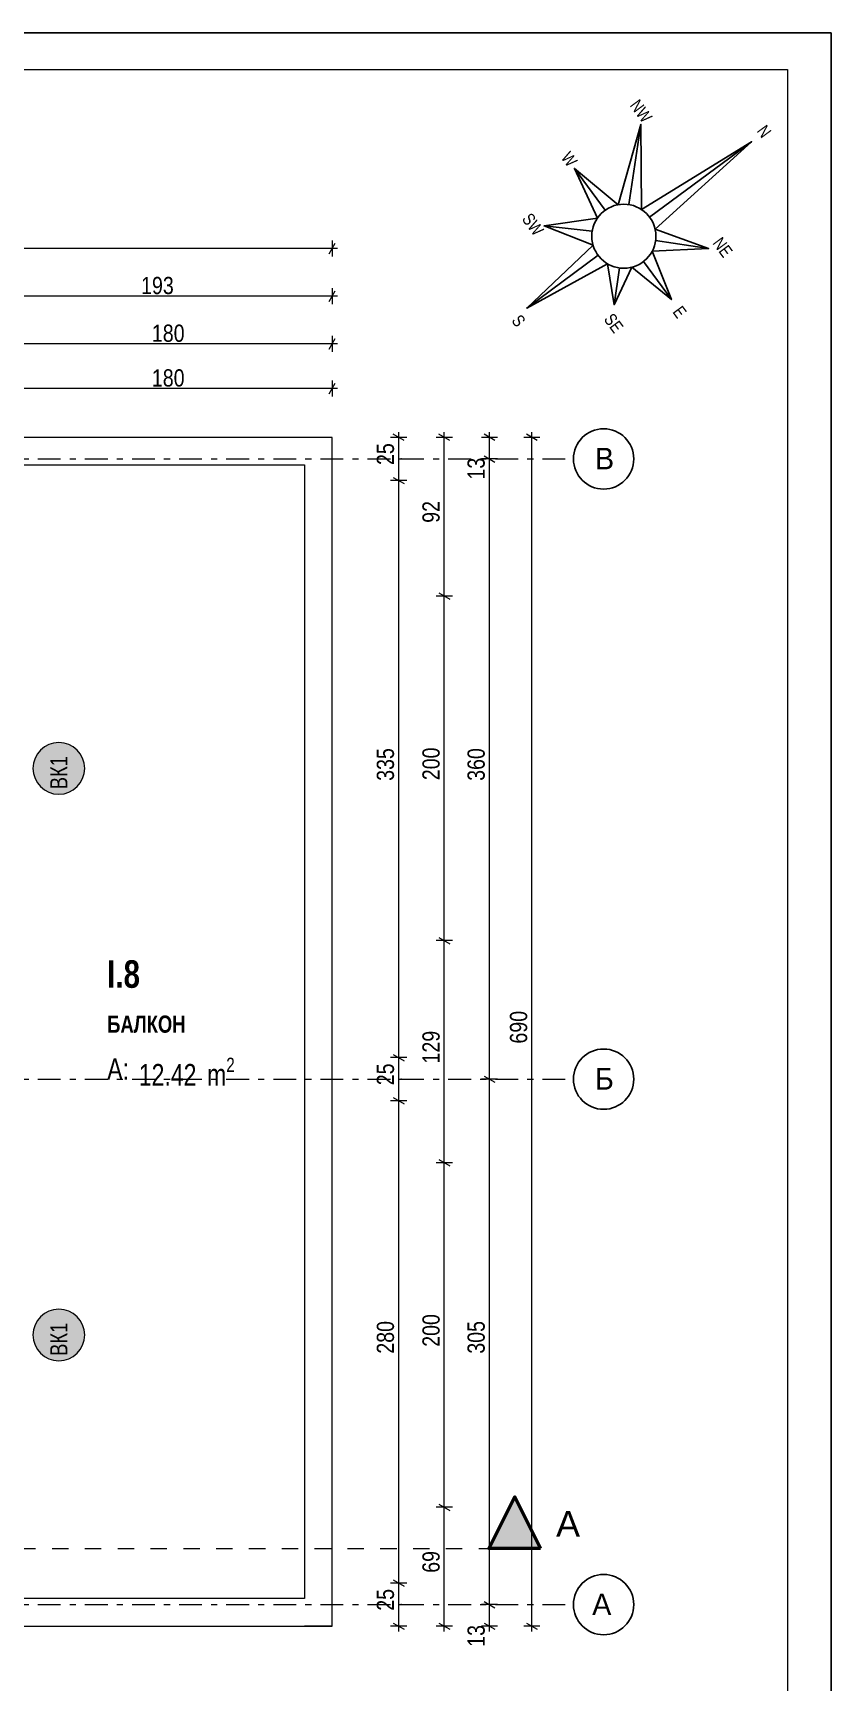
# Model space of a CAD drawing. Extents: x -1929 to 256751, y -18317 to 36108.
# Drawn here: x 71976 to 76608, y 7504 to 17075 of the extents above; entities that cross this region are included whole.
import ezdxf

# ---------------------------------------------------------------- set-up
doc = ezdxf.new("R2010")
doc.units = 0
doc.header["$LTSCALE"] = 5
doc.header["$MEASUREMENT"] = 0
doc.linetypes.add('- Двойно прекъснати линии', pattern=[1093.611073, 529.166651, -211.666656, 141.111112, -211.666656])
doc.linetypes.add('- Прекъснати линия', pattern=[423.333333, 211.666667, -211.666667])
for name, color, linetype in [('1 _ Плочи - Основни.Structural - Bearing', 7, 'Continuous'), ('4 _ - Фрагмент - Чертежи.2D Elements', 7, 'Continuous'), ('6 _ - Конструктивни оси.Dimensioning', 7, 'Continuous'), ('7 _ - Основни елементи.2D Elements', 7, 'Continuous'), ('Marker - Section', 7, 'Continuous'), ('Model Unit - Zone', 7, 'Continuous'), ('Structural - Bearing', 7, 'Continuous')]:
    doc.layers.add(name, color=color, linetype=linetype)
doc.layers.add('6 _ - Размери - Основни.Dimensioning', color=7, linetype='Continuous', true_color=0x7a7a7a)
doc.styles.add('GENERATED_STYLE_3', font='GOTHIC.TTF')
doc.styles.add('GENERATED_STYLE_4', font='arial.ttf')
doc.styles.add('GENERATED_STYLE_5', font='arialbd.ttf')
doc.styles.add('GENERATED_STYLE_6', font='Cambria Math.ttf')

msp = doc.modelspace()

# ---------------------------------------------------------------- hatches: boundary and pattern name
at = {"layer": 'Marker - Section', "linetype": 'Continuous', "lineweight": 50}
msp.add_hatch(color=256, dxfattribs=at).paths.add_polyline_path([(74921.8, 8278.1), (74771.8, 8578.1), (74621.8, 8278.1)])
at = {"layer": 'Structural - Bearing', "linetype": 'Continuous', "lineweight": 0, "true_color": 0xdedede}
for points in [[(72125.9, 12657, 1), (72125.9, 12957, 1)], [(72125.9, 9368.1, 1), (72125.9, 9668.1, 1)]]:
    msp.add_hatch(color=254, dxfattribs=at).paths.add_polyline_path(points)

# ---------------------------------------------------------------- linework, layer by layer
at = {"layer": '1 _ Плочи - Основни.Structural - Bearing', "linetype": 'Continuous', "lineweight": 20, "ltscale": 0.01, "flags": 128}
msp.add_lwpolyline([(71912.3, 7828.1), (73712.3, 7828.1), (73712.3, 14728.1), (71912.3, 14728.1), (59912.3, 14728.1), (59912.3, 7828.1)], close=True, dxfattribs=at)
at = {"layer": '4 _ - Фрагмент - Чертежи.2D Elements', "linetype": 'Continuous', "lineweight": 25, "ltscale": 0.01}
for points in [[(55608, 2225.4), (76608, 2225.4), (76608, 17075.4)], [(76608, 17075.4), (55608, 17075.4)], [(75435.4, 16079.1), (75505, 16544.8)], [(75555, 16006.1), (76146.9, 16444.1)], [(75297.7, 16047), (75118.7, 16288.9)], [(75222, 15925.4), (74943, 15955.6)], [(75589.8, 15870.4), (75897.6, 15824.4)], [(75256, 15784.9), (74841.7, 15478.4)], [(75380.4, 15711.3), (75348.5, 15498.1)], [(75518.8, 15748.1), (75681.5, 15528.2)]]:
    msp.add_lwpolyline(points, dxfattribs=at)
msp.add_lwpolyline([(75507, 16051.4), (76146.9, 16444.1), (75587, 15936.2), (75897.6, 15824.4), (75569.8, 15808.5), (75681.5, 15528.2), (75451.6, 15715.4), (75348.5, 15498.1), (75310.9, 15735.4), (74841.7, 15478.4), (75226.9, 15843.8), (74943, 15955.6), (75252, 16000.5), (75118.7, 16288.9), (75372.1, 16078.5), (75505, 16544.8)], close=True, dxfattribs=at)
msp.add_circle((75405.5, 15895.5), 186, dxfattribs=at)
at = {"layer": '6 _ - Конструктивни оси.Dimensioning', "linetype": '- Двойно прекъснати линии', "lineweight": 13, "ltscale": 0.05}
for p, q in [((59427.6, 14603.1), (74113, 14603.1)), ((74113, 14603.1), (75113, 14603.1)), ((59427.6, 11003.1), (74113, 11003.1)), ((74113, 11003.1), (75113, 11003.1)), ((59427.6, 7953.1), (74113, 7953.1)), ((74113, 7953.1), (75113, 7953.1))]:
    msp.add_line(p, q, dxfattribs=at)
at = {"layer": '6 _ - Конструктивни оси.Dimensioning', "linetype": 'Continuous', "lineweight": 25, "ltscale": 0.01}
for centre in [(75288, 14603.1), (75288, 11003.1), (75288, 7953.1)]:
    msp.add_circle(centre, 175, dxfattribs=at)
at = {"layer": '6 _ - Конструктивни оси.Dimensioning', "linetype": '- Двойно прекъснати линии', "lineweight": 13, "ltscale": 0.01}
for p in [(74113, 14603.1), (74113, 14603.1), (74113, 11003.1), (74113, 11003.1), (74113, 7953.1), (74113, 7953.1)]:
    msp.add_point(p, dxfattribs=at)
at = {"layer": '6 _ - Размери - Основни.Dimensioning', "linetype": 'Continuous', "lineweight": 20, "ltscale": 0.01}
for p, q in [((73712.3, 15824.6), (59912.3, 15824.6)), ((73694.3, 15793.4), (73730.3, 15855.9)), ((73712.3, 15871.5), (73712.3, 15777.8)), ((73742.9, 15824.6), (73712.3, 15824.6)), ((73712.3, 15547.9), (71787, 15547.9)), ((73694.3, 15516.7), (73730.3, 15579.2)), ((73712.3, 15594.8), (73712.3, 15501)), ((73742.9, 15547.9), (73712.3, 15547.9)), ((73712.3, 15318.1), (73712.3, 15224.3)), ((73712.3, 15271.2), (71912.3, 15271.2)), ((73694.3, 15239.9), (73730.3, 15302.4)), ((73742.9, 15271.2), (73712.3, 15271.2)), ((73694.3, 14980.5), (73730.3, 15043)), ((73712.3, 15058.6), (73712.3, 14964.9)), ((73712.3, 15011.8), (71912.3, 15011.8)), ((73742.9, 15011.8), (73712.3, 15011.8)), ((74129.7, 14710.1), (74067.2, 14746.2)), ((74098.5, 14728.1), (74098.5, 14758.7)), ((74394.7, 14710.1), (74332.2, 14746.2)), ((74363.4, 14728.1), (74363.4, 14758.7)), ((74656.5, 14710.1), (74594, 14746.2)), ((74625.3, 14728.1), (74625.3, 14758.7)), ((74902.8, 14710.1), (74840.3, 14746.2)), ((74871.6, 14728.1), (74871.6, 14758.7)), ((74145.4, 14728.1), (74051.6, 14728.1)), ((74098.5, 14478.1), (74098.5, 14728.1)), ((74410.3, 14728.1), (74316.6, 14728.1)), ((74363.4, 13807), (74363.4, 14728.1)), ((74672.2, 14728.1), (74578.4, 14728.1)), ((74625.3, 14603.1), (74625.3, 14728.1)), ((74918.4, 14728.1), (74824.7, 14728.1)), ((74871.6, 7828.1), (74871.6, 14728.1)), ((74672.2, 14603.1), (74578.4, 14603.1)), ((74594, 14621.2), (74656.5, 14585.1)), ((74625.3, 11003.1), (74625.3, 14603.1)), ((74145.4, 14478.1), (74051.6, 14478.1)), ((74067.2, 14496.2), (74129.7, 14460.1)), ((74098.5, 11128.1), (74098.5, 14478.1)), ((74410.3, 13807), (74316.6, 13807)), ((74332.2, 13825), (74394.7, 13788.9)), ((74363.4, 11807), (74363.4, 13807)), ((74410.3, 11807), (74316.6, 11807)), ((74332.2, 11825), (74394.7, 11788.9)), ((74363.4, 10518.1), (74363.4, 11807)), ((74145.4, 11128.1), (74051.6, 11128.1)), ((74067.2, 11146.2), (74129.7, 11110.1)), ((74098.5, 10878.1), (74098.5, 11128.1)), ((74594, 11021.2), (74656.5, 10985.1)), ((74672.2, 11003.1), (74578.4, 11003.1)), ((74625.3, 7953.1), (74625.3, 11003.1)), ((74145.4, 10878.1), (74051.6, 10878.1)), ((74067.2, 10896.2), (74129.7, 10860.1)), ((74098.5, 8078.1), (74098.5, 10878.1)), ((74332.2, 10536.2), (74394.7, 10500.1)), ((74410.3, 10518.1), (74316.6, 10518.1)), ((74363.4, 8518.1), (74363.4, 10518.1)), ((74332.2, 8536.2), (74394.7, 8500.1)), ((74410.3, 8518.1), (74316.6, 8518.1)), ((74363.4, 7828.1), (74363.4, 8518.1)), ((74145.4, 8078.1), (74051.6, 8078.1)), ((74067.2, 8096.2), (74129.7, 8060.1)), ((74098.5, 7828.1), (74098.5, 8078.1)), ((74672.2, 7953.1), (74578.4, 7953.1)), ((74594, 7971.2), (74656.5, 7935.1)), ((74625.3, 7828.1), (74625.3, 7953.1)), ((74145.4, 7828.1), (74051.6, 7828.1)), ((74067.2, 7846.2), (74129.7, 7810.1)), ((74098.5, 7797.6), (74098.5, 7828.1)), ((74410.3, 7828.1), (74316.6, 7828.1)), ((74332.2, 7846.2), (74394.7, 7810.1)), ((74363.4, 7797.6), (74363.4, 7828.1)), ((74672.2, 7828.1), (74578.4, 7828.1)), ((74594, 7846.2), (74656.5, 7810.1)), ((74625.3, 7797.6), (74625.3, 7828.1)), ((74918.4, 7828.1), (74824.7, 7828.1)), ((74840.3, 7846.2), (74902.8, 7810.1)), ((74871.6, 7797.6), (74871.6, 7828.1))]:
    msp.add_line(p, q, dxfattribs=at)
at = {"layer": '7 _ - Основни елементи.2D Elements', "linetype": 'Continuous', "lineweight": 20, "ltscale": 0.2, "flags": 128}
msp.add_lwpolyline([(56858, 16863.5), (76355.3, 16863.5), (76355.3, 2441), (56858, 2441)], close=True, dxfattribs=at)
at = {"layer": 'Marker - Section', "linetype": '- Прекъснати линия', "lineweight": 20, "ltscale": 0.09}
msp.add_line((57989.7, 8278.1), (74621.8, 8278.1), dxfattribs=at)
at = {"layer": 'Marker - Section', "linetype": 'Continuous', "lineweight": 50, "ltscale": 0.01, "flags": 128}
msp.add_lwpolyline([(74921.8, 8278.1), (74621.8, 8278.1), (74771.8, 8578.1)], close=True, dxfattribs=at)
at = {"layer": 'Structural - Bearing', "linetype": 'Continuous', "lineweight": 20, "ltscale": 0.01, "flags": 128}
for points in [[(73552.3, 14728.1), (71912.3, 14728.1)], [(73712.3, 14728.1), (73552.3, 14728.1)], [(73712.3, 7828.1), (73712.3, 14728.1)], [(71912.3, 14568.1), (73552.3, 14568.1)], [(73552.3, 14568.1), (73552.3, 7988.1)], [(73552.3, 7988.1), (71912.3, 7988.1)], [(71912.3, 7828.1), (73552.3, 7828.1)], [(73712.3, 7828.1), (73552.3, 7828.1)]]:
    msp.add_lwpolyline(points, dxfattribs=at)
at = {"layer": 'Structural - Bearing', "linetype": 'Continuous', "lineweight": 15, "ltscale": 0.01, "flags": 128}
for points in [[(72125.9, 12657, 1), (72125.9, 12957, 1)], [(72125.9, 9368.1, 1), (72125.9, 9668.1, 1)]]:
    msp.add_lwpolyline(points, format="xyb", close=True, dxfattribs=at)

# ---------------------------------------------------------------- texts
at = {"layer": '4 _ - Фрагмент - Чертежи.2D Elements', "linetype": 'Continuous', "lineweight": 25, "char_height": 71.838, "attachment_point": 7, "rotation": 306.49633, "style": 'GENERATED_STYLE_3'}
for s, insert in [('\\A1;{\\W0.800000x;\\pql;\\fArial|b0|i0|c0|p34;NW}', (75436.8, 16654.6)), ('\\A1;\\pxql;{\\fArial|b0|i0|c0|p34;\\W0.8;N}', (76173.8, 16506)), ('\\A1;{\\W0.800000x;\\pql;\\fArial|b0|i0|c0|p34;W}', (75037, 16351.8)), ('\\A1;{\\W0.800000x;\\pql;\\fArial|b0|i0|c0|p34;SW}', (74809.6, 15994.3)), ('\\A1;\\pxql;{\\fArial|b0|i0|c0|p34;\\W0.8;NE}', (75917.4, 15855.3)), ('\\A1;{\\W0.800000x;\\pql;\\fArial|b0|i0|c0|p34;S}', (74749.2, 15404.7)), ('\\A1;{\\W0.800000x;\\pql;\\fArial|b0|i0|c0|p34;SE}', (75285.1, 15412.4)), ('\\A1;{\\W0.800000x;\\pql;\\fArial|b0|i0|c0|p34;E}', (75685, 15455.9))]:
    msp.add_mtext(s, dxfattribs=dict(at, insert=insert))
at = {"layer": '6 _ - Конструктивни оси.Dimensioning', "linetype": 'Continuous', "lineweight": 13, "char_height": 125, "attachment_point": 1, "style": 'GENERATED_STYLE_6'}
for s, insert in [('\\A1;{\\pql;\\pt0;\\fCentury Gothic|b0|i0|c0|p34;В}', (75237.5, 14667.4)), ('\\A1;{\\pql;\\pt0;\\fCentury Gothic|b0|i0|c0|p34;Б}', (75237.5, 11067.4)), ('\\A1;{\\pql;\\pt0;\\fCentury Gothic|b0|i0|c0|p34;А}', (75221.6, 8017.4))]:
    msp.add_mtext(s, dxfattribs=dict(at, insert=insert))
at = {"layer": '6 _ - Размери - Основни.Dimensioning', "linetype": 'Continuous', "lineweight": 35, "char_height": 100, "attachment_point": 7, "style": 'GENERATED_STYLE_6'}
for s, insert in [('\\A1;{\\W0.850000x;\\pql;\\fCentury Gothic|b0|i0|c0|p34;193}', (72603.4, 15558.2)), ('\\A1;{\\W0.850000x;\\pql;\\fCentury Gothic|b0|i0|c0|p34;180}', (72666.1, 15281.4)), ('\\A1;{\\W0.850000x;\\pql;\\fCentury Gothic|b0|i0|c0|p34;180}', (72666.1, 15022))]:
    msp.add_mtext(s, dxfattribs=dict(at, insert=insert))
at = {"layer": '6 _ - Размери - Основни.Dimensioning', "linetype": 'Continuous', "lineweight": 35, "char_height": 100, "attachment_point": 7, "rotation": 90, "style": 'GENERATED_STYLE_6'}
for s, insert in [('\\A1;{\\W0.850000x;\\pql;\\fCentury Gothic|b0|i0|c0|p34;25}', (74072.7, 14567.8)), ('\\A1;{\\W0.850000x;\\pql;\\fCentury Gothic|b0|i0|c0|p34;13}', (74599.4, 14483.3)), ('\\A1;{\\W0.850000x;\\pql;\\fCentury Gothic|b0|i0|c0|p34;92}', (74337.6, 14232.2)), ('\\A1;{\\W0.850000x;\\pql;\\fCentury Gothic|b0|i0|c0|p34;200}', (74337.6, 12738.4)), ('\\A1;{\\W0.850000x;\\pql;\\fCentury Gothic|b0|i0|c0|p34;335}', (74072.7, 12734.6)), ('\\A1;{\\W0.850000x;\\pql;\\fCentury Gothic|b0|i0|c0|p34;360}', (74599.4, 12734.6)), ('\\A1;{\\W0.850000x;\\pql;\\fCentury Gothic|b0|i0|c0|p34;690}', (74845.7, 11209.6)), ('\\A1;{\\W0.850000x;\\pql;\\fCentury Gothic|b0|i0|c0|p34;129}', (74337.6, 11094)), ('\\A1;{\\W0.850000x;\\pql;\\fCentury Gothic|b0|i0|c0|p34;25}', (74072.7, 10967.8)), ('\\A1;{\\W0.850000x;\\pql;\\fCentury Gothic|b0|i0|c0|p34;280}', (74072.7, 9409.6)), ('\\A1;{\\W0.850000x;\\pql;\\fCentury Gothic|b0|i0|c0|p34;200}', (74337.6, 9449.6)), ('\\A1;{\\W0.850000x;\\pql;\\fCentury Gothic|b0|i0|c0|p34;305}', (74599.4, 9409.6)), ('\\A1;{\\W0.850000x;\\pql;\\fCentury Gothic|b0|i0|c0|p34;69}', (74337.6, 8137.8)), ('\\A1;{\\W0.850000x;\\pql;\\fCentury Gothic|b0|i0|c0|p34;25}', (74072.7, 7917.8)), ('\\A1;{\\W0.850000x;\\pql;\\fCentury Gothic|b0|i0|c0|p34;13}', (74599.4, 7708.3))]:
    msp.add_mtext(s, dxfattribs=dict(at, insert=insert))
at = {"layer": 'Marker - Section', "linetype": 'Continuous', "lineweight": 50, "insert": (75011.8, 8346.7), "char_height": 150, "attachment_point": 7, "style": 'GENERATED_STYLE_3'}
msp.add_mtext('\\A1;{\\pql;\\pt0;\\fArial|b0|i0|c0|p34;А}', dxfattribs=at)
at = {"layer": 'Model Unit - Zone', "linetype": 'Continuous', "lineweight": 13, "attachment_point": 1}
for s, insert, char_height, style in [('\\A1;{\\W0.800000x;\\pql;\\pt0;\\fCentury Gothic|b1|i0|c204|p34;I.8}', (72406.6, 11693.3), 160, 'GENERATED_STYLE_5'), ('\\A1;{\\W0.800000x;\\pql;\\pt0;\\fCentury Gothic|b0|i0|c204|p34;A: }', (72406.6, 11124.5), 125, 'GENERATED_STYLE_4'), ('\\A1;{\\W0.800000x;\\pql;\\pt0,100;\\fCentury Gothic|b0|i0|c204|p34;12.42\\fCentury Gothic|b0|i0|c204|p34;\\A1{\\H.66x;\\S^  ;}\\fCentury Gothic|b0|i0|c204|p34; m\\fCentury Gothic|b0|i0|c204|p34;\\A1{\\H.66x;\\S2^  ;}}', (72590.1, 11127.7), 125, 'GENERATED_STYLE_4')]:
    msp.add_mtext(s, dxfattribs=dict(at, insert=insert, char_height=char_height, style=style))
at = {"layer": 'Model Unit - Zone', "linetype": 'Continuous', "lineweight": 35, "insert": (72406.6, 11372.5), "char_height": 100, "attachment_point": 1, "style": 'GENERATED_STYLE_5'}
msp.add_mtext('\\A1;{\\W0.800000x;\\pql;\\pt0;\\fCentury Gothic|b1|i0|c204|p34;БАЛКОН}', dxfattribs=at)
at = {"layer": 'Structural - Bearing', "linetype": 'Continuous', "lineweight": 25, "char_height": 100, "attachment_point": 7, "rotation": 90, "style": 'GENERATED_STYLE_6'}
for insert in [(72175.9, 12685.5), (72175.9, 9396.7)]:
    msp.add_mtext('\\A1;{\\W0.800000x;\\pql;\\pt0;\\fCentury Gothic|b0|i0|c0|p34;ВК1\\fCentury Gothic|b0|i0|c0|p34;\\fCentury Gothic|b0|i0|c0|p34;\\fCentury Gothic|b0|i0|c0|p34;}', dxfattribs=dict(at, insert=insert))

doc.saveas('drawing.dxf')
